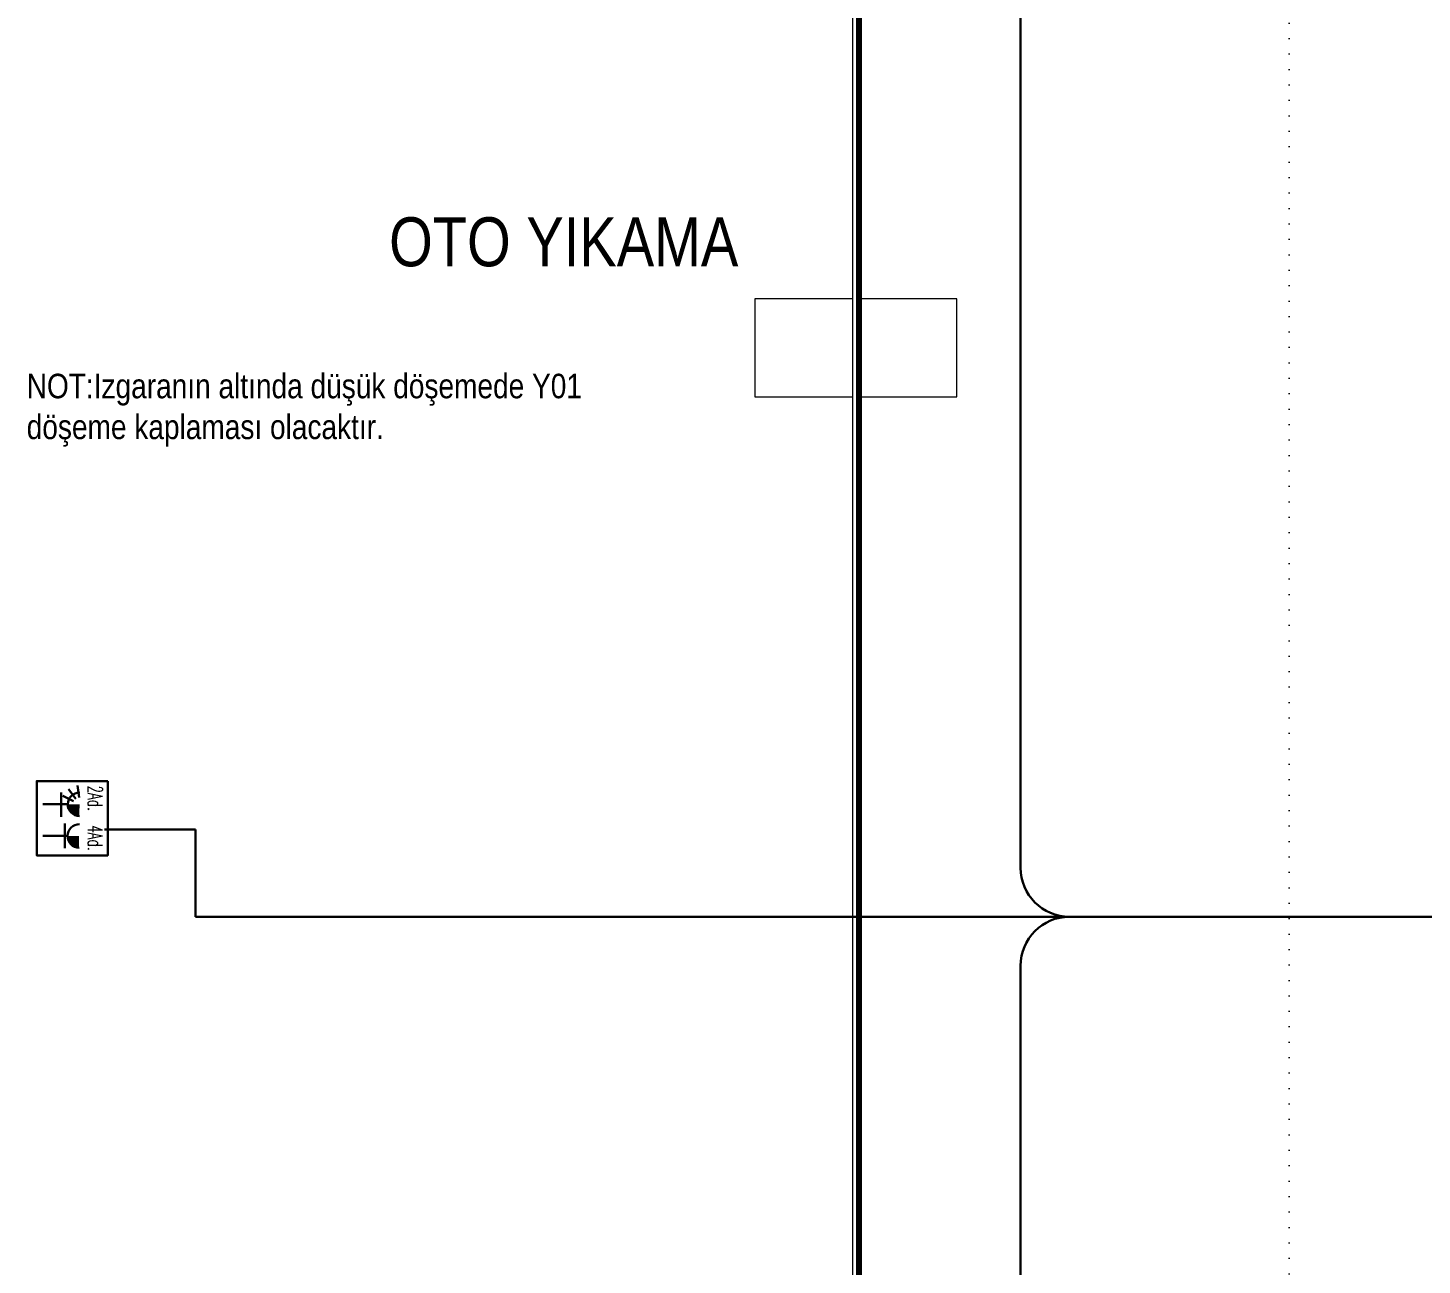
# Model space of a CAD drawing. Header units: metres. Extents: x -13194 to 152406, y -4219 to 19791.
# Drawn here: x 6846 to 7985, y 1691 to 2701 of the extents above; entities that cross this region are included whole.
import ezdxf
from ezdxf.enums import TextEntityAlignment as Align

# ---------------------------------------------------------------- set-up
doc = ezdxf.new("R2010")
doc.units = ezdxf.units.M
doc.header["$LTSCALE"] = 100
doc.header["$MEASUREMENT"] = 0
doc.linetypes.add('DOT2', pattern=[0.125, 0, -0.125])
doc.layers.get('0').update_dxf_attribs({"color": 9, "lineweight": 9})
for name, color, linetype, lineweight in [('01', 9, 'Continuous', 9), ('06D', 9, 'Continuous', 9), ('20', 9, 'DOT2', 9), ('21', 9, 'Continuous', 9), ('E-KOMBİNE ETANŞ PRİZ (2x1 FAZ+4x3 FAZ)', 7, 'Continuous', 30)]:
    doc.layers.add(name, color=color, linetype=linetype, lineweight=lineweight)
doc.styles.add('E-YAZI', font='txttw.shx')
doc.styles.add('MuuM_TEXT-STANDART', font='ARIALN.TTF')

# ---------------------------------------------------------------- blocks, each defined once
blk = doc.blocks.new('E-KOMBİNE ETANŞ PRİZ (2x1 FAZ+4x3 FAZ)')
at = {"layer": 'E-KOMBİNE ETANŞ PRİZ (2x1 FAZ+4x3 FAZ)', "color": 3}
for p, q in [((-33.8, 69.6), (-53.6, 66.6)), ((-31.9, 63.7), (-47.2, 51.8)), ((-27.7, 60), (-36.5, 42.9))]:
    blk.add_line(p, q, dxfattribs=at)
at = {"layer": 'E-KOMBİNE ETANŞ PRİZ (2x1 FAZ+4x3 FAZ)', "color": 4}
for p, q in [((-22.8, 50.8), (-22.8, 10.2)), ((48.6, 46.1), (8.6, 46.1)), ((28.9, 50.3), (28.9, 10.2)), ((-42.2, 39.9), (-2.2, 39.9))]:
    blk.add_line(p, q, dxfattribs=at)
at = {"layer": 'E-KOMBİNE ETANŞ PRİZ (2x1 FAZ+4x3 FAZ)', "color": 3}
blk.add_lwpolyline([(-60.6, 116.2), (60.6, 116.2), (60.6, 0), (-60.6, 0)], close=True, dxfattribs=at)
at = {"layer": 'E-KOMBİNE ETANŞ PRİZ (2x1 FAZ+4x3 FAZ)', "color": 4, "const_width": 19.2}
for points in [[(-22.8, 60.4, 0.414214), (-13.1, 69.9)], [(28.9, 59.7, 0.414214), (38.7, 69.1)]]:
    blk.add_lwpolyline(points, format="xyb", dxfattribs=at)
at = {"layer": 'E-KOMBİNE ETANŞ PRİZ (2x1 FAZ+4x3 FAZ)', "color": 4}
for centre in [(-22.7, 70), (29.1, 69.5)]:
    blk.add_arc(centre, 19.2, 179.2449, 359.2449, dxfattribs=at)
at = {"layer": 'E-KOMBİNE ETANŞ PRİZ (2x1 FAZ+4x3 FAZ)', "color": 1, "style": 'E-YAZI', "width": 0.6}
for s, p in [('2Ad.', (-53.3, 83.6)), ('4Ad.', (11.6, 83.6))]:
    blk.add_text(s, height=24, dxfattribs=at).set_placement(p)
blk = doc.blocks.new('p-kolon_80x80')
blk.add_lwpolyline([(-40, -40), (40, -40), (40, 40), (-40, 40)], close=True)
blk = doc.blocks.new('2.bod.sitatik')
at = {"layer": '01'}
for p in [(7480, -6190), (7565, -6190)]:
    blk.add_blockref('p-kolon_80x80', p, dxfattribs=at)
blk = doc.blocks.new('2.bod.Mimari')
at = {"layer": '06D', "linetype": 'DOT2'}
blk.add_lwpolyline([(7876.12, -4350), (7876.12, -7755), (7876.12, -8105)], dxfattribs=at)
at = {"layer": '06D'}
blk.add_lwpolyline([(7520, -8550), (7520, -5430)], dxfattribs=at)
at = {"layer": '20', "const_width": 5}
blk.add_lwpolyline([(7525, -8550), (7525, -4630)], dxfattribs=at)
at = {"layer": '21', "style": 'MuuM_TEXT-STANDART'}
blk.add_text('OTO YIKAMA', height=40, dxfattribs=at).set_placement((7426.45, -6135.47), align=Align.BOTTOM_RIGHT)
at = {"layer": '21', "insert": (6845.35, -6211.17), "char_height": 20, "width": 483.1245, "attachment_point": 1, "style": 'MuuM_TEXT-STANDART'}
blk.add_mtext('NOT:Izgaranın altında düşük döşemede Y01 döşeme kaplaması olacaktır.', dxfattribs=at)

msp = doc.modelspace()

# ---------------------------------------------------------------- linework, layer by layer
at = {"layer": 'E-KOMBİNE ETANŞ PRİZ (2x1 FAZ+4x3 FAZ)', "color": 2}
for p, q in [((7656.9, 3621), (7656.9, 2015.7)), ((6983.1, 2046.9), (6909, 2046.9)), ((6983.1, 1975.7), (6983.1, 2046.9)), ((7696.9, 1975.7), (6983.1, 1975.7)), ((8408.6, 1975.7), (7696.9, 1975.7)), ((7656.9, 1935.7), (7656.9, 448.7))]:
    msp.add_line(p, q, dxfattribs=at)
for centre, start, end in [((7696.9, 2015.7), 180, 270), ((7696.9, 1935.7), 90, 180)]:
    msp.add_arc(centre, 40, start, end, dxfattribs=at)

# ---------------------------------------------------------------- block references
for name in ['2.bod.sitatik', '2.bod.Mimari']:
    msp.add_blockref(name, (0, 8630))
at = {"layer": 'E-KOMBİNE ETANŞ PRİZ (2x1 FAZ+4x3 FAZ)', "color": 3, "xscale": 0.5, "yscale": 0.5, "zscale": 0.5, "rotation": 270}
msp.add_blockref('E-KOMBİNE ETANŞ PRİZ (2x1 FAZ+4x3 FAZ)', (6853.5, 2056.1), dxfattribs=at)

doc.saveas('drawing.dxf')
